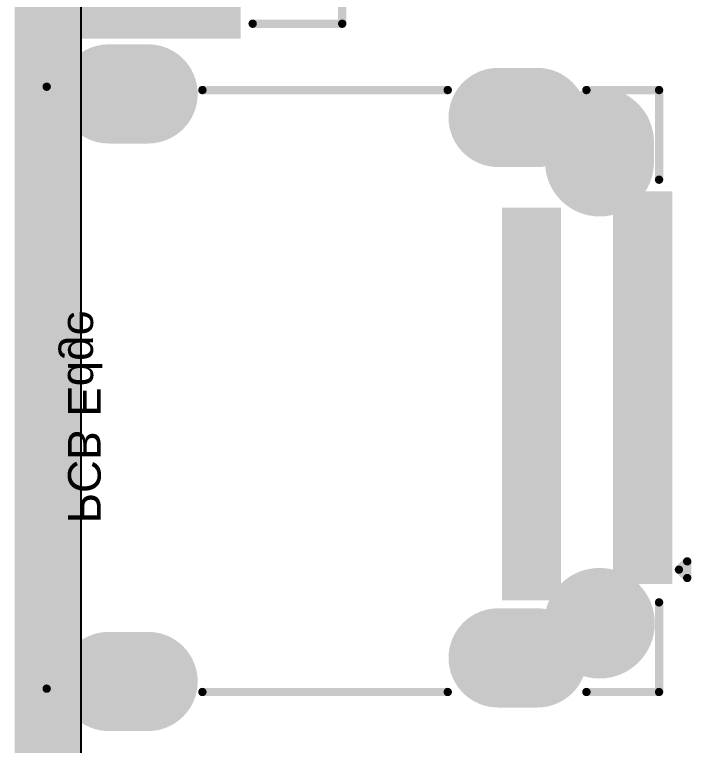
# Model space of a CAD drawing. Header units: inches. Extents: x -5 to 5450, y -4 to 5452.
# Drawn here: x -4.95 to 5.4, y 7.73 to 18.9 of the extents above; entities that cross this region are included whole.
import ezdxf

# ---------------------------------------------------------------- set-up
doc = ezdxf.new("R2010")
doc.units = ezdxf.units.IN
for name, color, linetype in [('Board_outline', 216, 'Continuous'), ('Bottom Layer', 5, 'Continuous'), ('Bottom Overlay', 54, 'Continuous'), ('Bottom Paste', 16, 'Continuous'), ('Bottom Solder', 6, 'Continuous'), ('Ground', 76, 'Continuous'), ('Multi-Layer', 9, 'Continuous'), ('Pad Holes', 156, 'Continuous'), ('Power', 16, 'Continuous'), ('Top Layer', 1, 'Continuous'), ('Top Overlay', 2, 'Continuous'), ('Top Paste', 8, 'Continuous'), ('Top Solder', 216, 'Continuous')]:
    doc.layers.add(name, color=color, linetype=linetype)
doc.styles.add('Arial', font='', dxfattribs={"height": 0.2})
doc.styles.get('Arial').set_extended_font_data('Arial')

# ---------------------------------------------------------------- blocks, each defined once
blk = doc.blocks.new('SM07B_GHS_TB_LF__SN__148')
at = {"layer": 'Top Layer'}
for points in [[(-4.05, 2.45), (-3.45, 2.45), (-3.45, 0.75), (-4.05, 0.75)], [(-2.8, 2.45), (-2.2, 2.45), (-2.2, 0.75), (-2.8, 0.75)], [(-1.55, 2.45), (-0.95, 2.45), (-0.95, 0.75), (-1.55, 0.75)], [(-0.3, 2.45), (0.3, 2.45), (0.3, 0.75), (-0.3, 0.75)], [(0.95, 2.45), (1.55, 2.45), (1.55, 0.75), (0.95, 0.75)], [(2.2, 2.45), (2.8, 2.45), (2.8, 0.75), (2.2, 0.75)], [(3.45, 2.45), (4.05, 2.45), (4.05, 0.75), (3.45, 0.75)], [(-6.205, -0.25), (-4.995, -0.25), (-4.995, -2.95), (-6.205, -2.95)], [(4.995, -0.25), (6.205, -0.25), (6.205, -2.95), (4.995, -2.95)]]:
    blk.add_hatch(color=1, dxfattribs=at).paths.add_polyline_path(points)
at = {"layer": 'Top Paste'}
for points in [[(-4.05, 2.45), (-3.45, 2.45), (-3.45, 0.75), (-4.05, 0.75)], [(-2.8, 2.45), (-2.2, 2.45), (-2.2, 0.75), (-2.8, 0.75)], [(-1.55, 2.45), (-0.95, 2.45), (-0.95, 0.75), (-1.55, 0.75)], [(-0.3, 2.45), (0.3, 2.45), (0.3, 0.75), (-0.3, 0.75)], [(0.95, 2.45), (1.55, 2.45), (1.55, 0.75), (0.95, 0.75)], [(2.2, 2.45), (2.8, 2.45), (2.8, 0.75), (2.2, 0.75)], [(3.45, 2.45), (4.05, 2.45), (4.05, 0.75), (3.45, 0.75)], [(-6.205, -0.25), (-4.995, -0.25), (-4.995, -2.95), (-6.205, -2.95)], [(4.995, -0.25), (6.205, -0.25), (6.205, -2.95), (4.995, -2.95)]]:
    blk.add_hatch(color=8, dxfattribs=at).paths.add_polyline_path(points)
at = {"layer": 'Top Solder'}
for points in [[(-4.1, 2.5), (-3.4, 2.5), (-3.4, 0.7), (-4.1, 0.7)], [(-2.85, 2.5), (-2.15, 2.5), (-2.15, 0.7), (-2.85, 0.7)], [(-1.6, 2.5), (-0.9, 2.5), (-0.9, 0.7), (-1.6, 0.7)], [(-0.35, 2.5), (0.35, 2.5), (0.35, 0.7), (-0.35, 0.7)], [(0.9, 2.5), (1.6, 2.5), (1.6, 0.7), (0.9, 0.7)], [(2.15, 2.5), (2.85, 2.5), (2.85, 0.7), (2.15, 0.7)], [(3.4, 2.5), (4.1, 2.5), (4.1, 0.7), (3.4, 0.7)], [(-6.255, -0.2), (-4.945, -0.2), (-4.945, -3), (-6.255, -3)], [(4.945, -0.2), (6.255, -0.2), (6.255, -3), (4.945, -3)]]:
    blk.add_hatch(color=216, dxfattribs=at).paths.add_polyline_path(points)
at = {"layer": 'Top Overlay'}
for points in [[(-4.33, 1.981, 0.254, 0.254, 0), (-4.457, 2.108, 0.254, 0.254, 0)], [(-4.457, 1.854, 0.254, 0.254, 0), (-4.457, 2.108, 0.254, 0.254, 0)], [(-4.457, 1.854, 0.254, 0.254, 0), (-4.33, 1.981, 0.254, 0.254, 0)], [(-6.025, -0.019, 0.127, 0.127, 0), (-6.025, 1.35, 0.127, 0.127, 0)], [(-4.281, 1.35, 0.127, 0.127, 0), (-6.025, 1.35, 0.127, 0.127, 0)], [(-3.031, 1.35, 0.127, 0.127, 0), (-3.219, 1.35, 0.127, 0.127, 0)], [(-1.781, 1.35, 0.127, 0.127, 0), (-1.969, 1.35, 0.127, 0.127, 0)], [(-0.531, 1.35, 0.127, 0.127, 0), (-0.719, 1.35, 0.127, 0.127, 0)], [(0.719, 1.35, 0.127, 0.127, 0), (0.531, 1.35, 0.127, 0.127, 0)], [(1.969, 1.35, 0.127, 0.127, 0), (1.781, 1.35, 0.127, 0.127, 0)], [(3.219, 1.35, 0.127, 0.127, 0), (3.031, 1.35, 0.127, 0.127, 0)], [(4.469, 1.35, 0.127, 0.127, 0), (4.281, 1.35, 0.127, 0.127, 0)], [(6.025, 1.35, 0.127, 0.127, 0), (4.281, 1.35, 0.127, 0.127, 0)], [(6.025, -0.019, 0.127, 0.127, 0), (6.025, 1.35, 0.127, 0.127, 0)], [(-4.764, -2.75, 0.127, 0.127, 0), (4.733, -2.743, 0.127, 0.127, 0)]]:
    blk.add_lwpolyline(points, format="xyseb", dxfattribs=at)
for points in [[(-4.521, 2.108, 0.127, 0.127, 1), (-4.394, 2.108, 0.127, 0.127, 1)], [(-4.521, 2.108, 0.127, 0.127, 1), (-4.394, 2.108, 0.127, 0.127, 1)], [(-4.394, 1.981, 0.127, 0.127, 1), (-4.267, 1.981, 0.127, 0.127, 1)], [(-4.394, 1.981, 0.127, 0.127, 1), (-4.267, 1.981, 0.127, 0.127, 1)], [(-4.521, 1.854, 0.127, 0.127, 1), (-4.394, 1.854, 0.127, 0.127, 1)], [(-4.521, 1.854, 0.127, 0.127, 1), (-4.394, 1.854, 0.127, 0.127, 1)], [(-6.057, 1.35, 0.0637, 0.0637, 1), (-5.993, 1.35, 0.0637, 0.0637, 1)], [(-6.057, 1.35, 0.0637, 0.0637, 1), (-5.993, 1.35, 0.0637, 0.0637, 1)], [(-4.313, 1.35, 0.0637, 0.0637, 1), (-4.249, 1.35, 0.0637, 0.0637, 1)], [(-3.251, 1.35, 0.0637, 0.0637, 1), (-3.187, 1.35, 0.0637, 0.0637, 1)], [(-3.063, 1.35, 0.0637, 0.0637, 1), (-2.999, 1.35, 0.0637, 0.0637, 1)], [(-2.001, 1.35, 0.0637, 0.0637, 1), (-1.937, 1.35, 0.0637, 0.0637, 1)], [(-1.813, 1.35, 0.0637, 0.0637, 1), (-1.749, 1.35, 0.0637, 0.0637, 1)], [(-0.751, 1.35, 0.0637, 0.0637, 1), (-0.687, 1.35, 0.0637, 0.0637, 1)], [(-0.563, 1.35, 0.0637, 0.0637, 1), (-0.499, 1.35, 0.0637, 0.0637, 1)], [(0.499, 1.35, 0.0637, 0.0637, 1), (0.563, 1.35, 0.0637, 0.0637, 1)], [(0.687, 1.35, 0.0637, 0.0637, 1), (0.751, 1.35, 0.0637, 0.0637, 1)], [(1.749, 1.35, 0.0637, 0.0637, 1), (1.813, 1.35, 0.0637, 0.0637, 1)], [(1.937, 1.35, 0.0637, 0.0637, 1), (2.001, 1.35, 0.0637, 0.0637, 1)], [(2.999, 1.35, 0.0637, 0.0637, 1), (3.063, 1.35, 0.0637, 0.0637, 1)], [(3.187, 1.35, 0.0637, 0.0637, 1), (3.251, 1.35, 0.0637, 0.0637, 1)], [(4.249, 1.35, 0.0637, 0.0637, 1), (4.313, 1.35, 0.0637, 0.0637, 1)], [(4.249, 1.35, 0.0637, 0.0637, 1), (4.313, 1.35, 0.0637, 0.0637, 1)], [(4.437, 1.35, 0.0637, 0.0637, 1), (4.501, 1.35, 0.0637, 0.0637, 1)], [(5.993, 1.35, 0.0637, 0.0637, 1), (6.057, 1.35, 0.0637, 0.0637, 1)], [(5.993, 1.35, 0.0637, 0.0637, 1), (6.057, 1.35, 0.0637, 0.0637, 1)], [(-6.057, -0.019, 0.0637, 0.0637, 1), (-5.993, -0.019, 0.0637, 0.0637, 1)], [(5.993, -0.019, 0.0637, 0.0637, 1), (6.057, -0.019, 0.0637, 0.0637, 1)], [(4.702, -2.743, 0.0637, 0.0637, 1), (4.765, -2.743, 0.0637, 0.0637, 1)], [(-4.796, -2.75, 0.0637, 0.0637, 1), (-4.732, -2.75, 0.0637, 0.0637, 1)]]:
    blk.add_lwpolyline(points, format="xyseb", close=True, dxfattribs=at)
blk = doc.blocks.new('12401832E402A_B_151')
at = {"layer": 'Bottom Layer'}
h = blk.add_hatch(color=5, dxfattribs=at)
edge = h.paths.add_edge_path()
edge.add_arc((-4.49, 4.33), 0.4, 0, 180)
edge.add_line((-4.89, 4.33), (-4.89, 3.53))
edge.add_arc((-4.49, 3.53), 0.4, 180, 360)
edge.add_line((-4.09, 3.53), (-4.09, 4.33))
h = blk.add_hatch(color=5, dxfattribs=at)
edge = h.paths.add_edge_path()
edge.add_arc((4.49, 4.33), 0.4, 0, 180)
edge.add_line((4.09, 4.33), (4.09, 3.53))
edge.add_arc((4.49, 3.53), 0.4, 180, 360)
edge.add_line((4.89, 3.53), (4.89, 4.33))
h = blk.add_hatch(color=5, dxfattribs=at)
edge = h.paths.add_edge_path()
edge.add_arc((-4.13, -1.62), 0.4, 0, 180)
edge.add_line((-4.53, -1.62), (-4.53, -2.42))
edge.add_arc((-4.13, -2.42), 0.4, 180, 360)
edge.add_line((-3.73, -2.42), (-3.73, -1.62))
h = blk.add_hatch(color=5, dxfattribs=at)
edge = h.paths.add_edge_path()
edge.add_arc((4.13, -1.62), 0.4, 0, 180)
edge.add_line((3.73, -1.62), (3.73, -2.42))
edge.add_arc((4.13, -2.42), 0.4, 180, 360)
edge.add_line((4.53, -2.42), (4.53, -1.62))
for points in [[(-2.85, -1.88), (-2.85, -2.58), (-3.15, -2.58), (-3.15, -1.88)], [(-2.35, -1.88), (-2.35, -2.58), (-2.65, -2.58), (-2.65, -1.88)], [(-1.85, -1.88), (-1.85, -2.58), (-2.15, -2.58), (-2.15, -1.88)], [(-1.35, -1.88), (-1.35, -2.58), (-1.65, -2.58), (-1.65, -1.88)], [(-0.85, -1.88), (-0.85, -2.58), (-1.15, -2.58), (-1.15, -1.88)], [(-0.35, -1.88), (-0.35, -2.58), (-0.65, -2.58), (-0.65, -1.88)], [(0.15, -1.88), (0.15, -2.58), (-0.15, -2.58), (-0.15, -1.88)], [(0.65, -1.88), (0.65, -2.58), (0.35, -2.58), (0.35, -1.88)], [(1.15, -1.88), (1.15, -2.58), (0.85, -2.58), (0.85, -1.88)], [(1.65, -1.88), (1.65, -2.58), (1.35, -2.58), (1.35, -1.88)], [(2.15, -1.88), (2.15, -2.58), (1.85, -2.58), (1.85, -1.88)], [(2.65, -1.88), (2.65, -2.58), (2.35, -2.58), (2.35, -1.88)], [(-2.6, -3.58), (-2.6, -4.28), (-2.9, -4.28), (-2.9, -3.58)], [(-2.1, -3.58), (-2.1, -4.28), (-2.4, -4.28), (-2.4, -3.58)], [(-1.6, -3.58), (-1.6, -4.28), (-1.9, -4.28), (-1.9, -3.58)], [(-1.1, -3.58), (-1.1, -4.28), (-1.4, -4.28), (-1.4, -3.58)], [(-0.6, -3.58), (-0.6, -4.28), (-0.9, -4.28), (-0.9, -3.58)], [(-0.1, -3.58), (-0.1, -4.28), (-0.4, -4.28), (-0.4, -3.58)], [(0.4, -3.58), (0.4, -4.28), (0.1, -4.28), (0.1, -3.58)], [(0.9, -3.58), (0.9, -4.28), (0.6, -4.28), (0.6, -3.58)], [(1.4, -3.58), (1.4, -4.28), (1.1, -4.28), (1.1, -3.58)], [(1.9, -3.58), (1.9, -4.28), (1.6, -4.28), (1.6, -3.58)], [(2.4, -3.58), (2.4, -4.28), (2.1, -4.28), (2.1, -3.58)], [(2.9, -3.58), (2.9, -4.28), (2.6, -4.28), (2.6, -3.58)]]:
    blk.add_hatch(color=5, dxfattribs=at).paths.add_polyline_path(points)
at = {"layer": 'Bottom Paste'}
for points in [[(-2.85, -1.88), (-2.85, -2.58), (-3.15, -2.58), (-3.15, -1.88)], [(-2.35, -1.88), (-2.35, -2.58), (-2.65, -2.58), (-2.65, -1.88)], [(-1.85, -1.88), (-1.85, -2.58), (-2.15, -2.58), (-2.15, -1.88)], [(-1.35, -1.88), (-1.35, -2.58), (-1.65, -2.58), (-1.65, -1.88)], [(-0.85, -1.88), (-0.85, -2.58), (-1.15, -2.58), (-1.15, -1.88)], [(-0.35, -1.88), (-0.35, -2.58), (-0.65, -2.58), (-0.65, -1.88)], [(0.15, -1.88), (0.15, -2.58), (-0.15, -2.58), (-0.15, -1.88)], [(0.65, -1.88), (0.65, -2.58), (0.35, -2.58), (0.35, -1.88)], [(1.15, -1.88), (1.15, -2.58), (0.85, -2.58), (0.85, -1.88)], [(1.65, -1.88), (1.65, -2.58), (1.35, -2.58), (1.35, -1.88)], [(2.15, -1.88), (2.15, -2.58), (1.85, -2.58), (1.85, -1.88)], [(2.65, -1.88), (2.65, -2.58), (2.35, -2.58), (2.35, -1.88)], [(-2.6, -3.58), (-2.6, -4.28), (-2.9, -4.28), (-2.9, -3.58)], [(-2.1, -3.58), (-2.1, -4.28), (-2.4, -4.28), (-2.4, -3.58)], [(-1.6, -3.58), (-1.6, -4.28), (-1.9, -4.28), (-1.9, -3.58)], [(-1.1, -3.58), (-1.1, -4.28), (-1.4, -4.28), (-1.4, -3.58)], [(-0.6, -3.58), (-0.6, -4.28), (-0.9, -4.28), (-0.9, -3.58)], [(-0.1, -3.58), (-0.1, -4.28), (-0.4, -4.28), (-0.4, -3.58)], [(0.4, -3.58), (0.4, -4.28), (0.1, -4.28), (0.1, -3.58)], [(0.9, -3.58), (0.9, -4.28), (0.6, -4.28), (0.6, -3.58)], [(1.4, -3.58), (1.4, -4.28), (1.1, -4.28), (1.1, -3.58)], [(1.9, -3.58), (1.9, -4.28), (1.6, -4.28), (1.6, -3.58)], [(2.4, -3.58), (2.4, -4.28), (2.1, -4.28), (2.1, -3.58)], [(2.9, -3.58), (2.9, -4.28), (2.6, -4.28), (2.6, -3.58)]]:
    blk.add_hatch(color=16, dxfattribs=at).paths.add_polyline_path(points)
at = {"layer": 'Bottom Solder'}
h = blk.add_hatch(color=6, dxfattribs=at)
edge = h.paths.add_edge_path()
edge.add_arc((-4.49, 4.33), 0.502, 0, 180)
edge.add_line((-4.992, 4.33), (-4.992, 3.53))
edge.add_arc((-4.49, 3.53), 0.502, 180, 360)
edge.add_line((-3.988, 3.53), (-3.988, 4.33))
h = blk.add_hatch(color=6, dxfattribs=at)
edge = h.paths.add_edge_path()
edge.add_arc((4.49, 4.33), 0.502, 0, 180)
edge.add_line((3.988, 4.33), (3.988, 3.53))
edge.add_arc((4.49, 3.53), 0.502, 180, 360)
edge.add_line((4.992, 3.53), (4.992, 4.33))
h = blk.add_hatch(color=6, dxfattribs=at)
edge = h.paths.add_edge_path()
edge.add_arc((-4.13, -1.62), 0.502, 0, 180)
edge.add_line((-4.632, -1.62), (-4.632, -2.42))
edge.add_arc((-4.13, -2.42), 0.502, 180, 360)
edge.add_line((-3.628, -2.42), (-3.628, -1.62))
h = blk.add_hatch(color=6, dxfattribs=at)
edge = h.paths.add_edge_path()
edge.add_arc((4.13, -1.62), 0.502, 0, 180)
edge.add_line((3.628, -1.62), (3.628, -2.42))
edge.add_arc((4.13, -2.42), 0.502, 180, 360)
edge.add_line((4.632, -2.42), (4.632, -1.62))
for points in [[(-2.748, -1.778), (-2.748, -2.682), (-3.252, -2.682), (-3.252, -1.778)], [(-2.248, -1.778), (-2.248, -2.682), (-2.752, -2.682), (-2.752, -1.778)], [(-1.748, -1.778), (-1.748, -2.682), (-2.252, -2.682), (-2.252, -1.778)], [(-1.248, -1.778), (-1.248, -2.682), (-1.752, -2.682), (-1.752, -1.778)], [(-0.748, -1.778), (-0.748, -2.682), (-1.252, -2.682), (-1.252, -1.778)], [(-0.248, -1.778), (-0.248, -2.682), (-0.752, -2.682), (-0.752, -1.778)], [(0.252, -1.778), (0.252, -2.682), (-0.252, -2.682), (-0.252, -1.778)], [(0.752, -1.778), (0.752, -2.682), (0.248, -2.682), (0.248, -1.778)], [(1.252, -1.778), (1.252, -2.682), (0.748, -2.682), (0.748, -1.778)], [(1.752, -1.778), (1.752, -2.682), (1.248, -2.682), (1.248, -1.778)], [(2.252, -1.778), (2.252, -2.682), (1.748, -2.682), (1.748, -1.778)], [(2.752, -1.778), (2.752, -2.682), (2.248, -2.682), (2.248, -1.778)], [(-2.498, -3.478), (-2.498, -4.382), (-3.002, -4.382), (-3.002, -3.478)], [(-1.998, -3.478), (-1.998, -4.382), (-2.502, -4.382), (-2.502, -3.478)], [(-1.498, -3.478), (-1.498, -4.382), (-2.002, -4.382), (-2.002, -3.478)], [(-0.998, -3.478), (-0.998, -4.382), (-1.502, -4.382), (-1.502, -3.478)], [(-0.498, -3.478), (-0.498, -4.382), (-1.002, -4.382), (-1.002, -3.478)], [(0.002, -3.478), (0.002, -4.382), (-0.502, -4.382), (-0.502, -3.478)], [(0.502, -3.478), (0.502, -4.382), (-0.002, -4.382), (-0.002, -3.478)], [(1.002, -3.478), (1.002, -4.382), (0.498, -4.382), (0.498, -3.478)], [(1.502, -3.478), (1.502, -4.382), (0.998, -4.382), (0.998, -3.478)], [(2.002, -3.478), (2.002, -4.382), (1.498, -4.382), (1.498, -3.478)], [(2.502, -3.478), (2.502, -4.382), (1.998, -4.382), (1.998, -3.478)], [(3.002, -3.478), (3.002, -4.382), (2.498, -4.382), (2.498, -3.478)]]:
    blk.add_hatch(color=6, dxfattribs=at).paths.add_polyline_path(points)
h = blk.add_hatch(color=6, dxfattribs=at)
edge = h.paths.add_edge_path()
edge.add_arc((-3.6, -3.27), 0.102, 0, 360)
h = blk.add_hatch(color=6, dxfattribs=at)
edge = h.paths.add_edge_path()
edge.add_arc((3.6, -3.27), 0.102, 0, 360)
at = {"layer": 'Ground'}
h = blk.add_hatch(color=76, dxfattribs=at)
edge = h.paths.add_edge_path()
edge.add_arc((-4.49, 4.23), 0.758, 0, 180)
edge.add_line((-5.248, 4.23), (-5.248, 3.63))
edge.add_arc((-4.49, 3.63), 0.758, 180, 360)
edge.add_line((-3.732, 3.63), (-3.732, 4.23))
h = blk.add_hatch(color=76, dxfattribs=at)
edge = h.paths.add_edge_path()
edge.add_arc((4.49, 4.23), 0.758, 0, 180)
edge.add_line((3.732, 4.23), (3.732, 3.63))
edge.add_arc((4.49, 3.63), 0.758, 180, 360)
edge.add_line((5.248, 3.63), (5.248, 4.23))
h = blk.add_hatch(color=76, dxfattribs=at)
edge = h.paths.add_edge_path()
edge.add_arc((-4.13, -1.72), 0.758, 0, 180)
edge.add_line((-4.888, -1.72), (-4.888, -2.32))
edge.add_arc((-4.13, -2.32), 0.758, 180, 360)
edge.add_line((-3.372, -2.32), (-3.372, -1.72))
h = blk.add_hatch(color=76, dxfattribs=at)
edge = h.paths.add_edge_path()
edge.add_arc((4.13, -1.72), 0.758, 0, 180)
edge.add_line((3.372, -1.72), (3.372, -2.32))
edge.add_arc((4.13, -2.32), 0.758, 180, 360)
edge.add_line((4.888, -2.32), (4.888, -1.72))
h = blk.add_hatch(color=76, dxfattribs=at)
edge = h.paths.add_edge_path()
edge.add_arc((-3.6, -3.27), 0.845, 0, 360)
h = blk.add_hatch(color=76, dxfattribs=at)
edge = h.paths.add_edge_path()
edge.add_arc((3.45, -3.27), 0.833, 90, 270)
edge.add_line((3.45, -4.103), (3.75, -4.103))
edge.add_arc((3.75, -3.27), 0.833, 270, 450)
edge.add_line((3.75, -2.437), (3.45, -2.437))
at = {"layer": 'Multi-Layer'}
h = blk.add_hatch(color=9, dxfattribs=at)
edge = h.paths.add_edge_path()
edge.add_arc((-4.49, 4.33), 0.4, 0, 180)
edge.add_line((-4.89, 4.33), (-4.89, 3.53))
edge.add_arc((-4.49, 3.53), 0.4, 180, 360)
edge.add_line((-4.09, 3.53), (-4.09, 4.33))
h = blk.add_hatch(color=9, dxfattribs=at)
edge = h.paths.add_edge_path()
edge.add_arc((4.49, 4.33), 0.4, 0, 180)
edge.add_line((4.09, 4.33), (4.09, 3.53))
edge.add_arc((4.49, 3.53), 0.4, 180, 360)
edge.add_line((4.89, 3.53), (4.89, 4.33))
h = blk.add_hatch(color=9, dxfattribs=at)
edge = h.paths.add_edge_path()
edge.add_arc((-4.13, -1.62), 0.4, 0, 180)
edge.add_line((-4.53, -1.62), (-4.53, -2.42))
edge.add_arc((-4.13, -2.42), 0.4, 180, 360)
edge.add_line((-3.73, -2.42), (-3.73, -1.62))
h = blk.add_hatch(color=9, dxfattribs=at)
edge = h.paths.add_edge_path()
edge.add_arc((4.13, -1.62), 0.4, 0, 180)
edge.add_line((3.73, -1.62), (3.73, -2.42))
edge.add_arc((4.13, -2.42), 0.4, 180, 360)
edge.add_line((4.53, -2.42), (4.53, -1.62))
at = {"layer": 'Pad Holes'}
h = blk.add_hatch(color=7, dxfattribs=at)
edge = h.paths.add_edge_path()
edge.add_arc((-4.49, 4.23), 0.25, 0, 180)
edge.add_line((-4.74, 4.23), (-4.74, 3.63))
edge.add_arc((-4.49, 3.63), 0.25, 180, 360)
edge.add_line((-4.24, 3.63), (-4.24, 4.23))
h = blk.add_hatch(color=7, dxfattribs=at)
edge = h.paths.add_edge_path()
edge.add_arc((4.49, 4.23), 0.25, 0, 180)
edge.add_line((4.24, 4.23), (4.24, 3.63))
edge.add_arc((4.49, 3.63), 0.25, 180, 360)
edge.add_line((4.74, 3.63), (4.74, 4.23))
h = blk.add_hatch(color=7, dxfattribs=at)
edge = h.paths.add_edge_path()
edge.add_arc((-4.13, -1.72), 0.25, 0, 180)
edge.add_line((-4.38, -1.72), (-4.38, -2.32))
edge.add_arc((-4.13, -2.32), 0.25, 180, 360)
edge.add_line((-3.88, -2.32), (-3.88, -1.72))
h = blk.add_hatch(color=7, dxfattribs=at)
edge = h.paths.add_edge_path()
edge.add_arc((4.13, -1.72), 0.25, 0, 180)
edge.add_line((3.88, -1.72), (3.88, -2.32))
edge.add_arc((4.13, -2.32), 0.25, 180, 360)
edge.add_line((4.38, -2.32), (4.38, -1.72))
h = blk.add_hatch(color=7, dxfattribs=at)
edge = h.paths.add_edge_path()
edge.add_arc((-3.6, -3.27), 0.337, 0, 360)
h = blk.add_hatch(color=7, dxfattribs=at)
edge = h.paths.add_edge_path()
edge.add_arc((3.45, -3.27), 0.325, 90, 270)
edge.add_line((3.45, -3.595), (3.75, -3.595))
edge.add_arc((3.75, -3.27), 0.325, 270, 450)
edge.add_line((3.75, -2.945), (3.45, -2.945))
at = {"layer": 'Power'}
h = blk.add_hatch(color=16, dxfattribs=at)
edge = h.paths.add_edge_path()
edge.add_arc((-4.49, 4.23), 0.758, 0, 180)
edge.add_line((-5.248, 4.23), (-5.248, 3.63))
edge.add_arc((-4.49, 3.63), 0.758, 180, 360)
edge.add_line((-3.732, 3.63), (-3.732, 4.23))
h = blk.add_hatch(color=16, dxfattribs=at)
edge = h.paths.add_edge_path()
edge.add_arc((4.49, 4.23), 0.758, 0, 180)
edge.add_line((3.732, 4.23), (3.732, 3.63))
edge.add_arc((4.49, 3.63), 0.758, 180, 360)
edge.add_line((5.248, 3.63), (5.248, 4.23))
h = blk.add_hatch(color=16, dxfattribs=at)
edge = h.paths.add_edge_path()
edge.add_arc((-4.13, -1.72), 0.758, 0, 180)
edge.add_line((-4.888, -1.72), (-4.888, -2.32))
edge.add_arc((-4.13, -2.32), 0.758, 180, 360)
edge.add_line((-3.372, -2.32), (-3.372, -1.72))
h = blk.add_hatch(color=16, dxfattribs=at)
edge = h.paths.add_edge_path()
edge.add_arc((4.13, -1.72), 0.758, 0, 180)
edge.add_line((3.372, -1.72), (3.372, -2.32))
edge.add_arc((4.13, -2.32), 0.758, 180, 360)
edge.add_line((4.888, -2.32), (4.888, -1.72))
h = blk.add_hatch(color=16, dxfattribs=at)
edge = h.paths.add_edge_path()
edge.add_arc((-3.6, -3.27), 0.845, 0, 360)
h = blk.add_hatch(color=16, dxfattribs=at)
edge = h.paths.add_edge_path()
edge.add_arc((3.45, -3.27), 0.833, 90, 270)
edge.add_line((3.45, -4.103), (3.75, -4.103))
edge.add_arc((3.75, -3.27), 0.833, 270, 450)
edge.add_line((3.75, -2.437), (3.45, -2.437))
at = {"layer": 'Top Layer'}
h = blk.add_hatch(color=1, dxfattribs=at)
edge = h.paths.add_edge_path()
edge.add_arc((-4.49, 4.33), 0.4, 0, 180)
edge.add_line((-4.89, 4.33), (-4.89, 3.53))
edge.add_arc((-4.49, 3.53), 0.4, 180, 360)
edge.add_line((-4.09, 3.53), (-4.09, 4.33))
h = blk.add_hatch(color=1, dxfattribs=at)
edge = h.paths.add_edge_path()
edge.add_arc((4.49, 4.33), 0.4, 0, 180)
edge.add_line((4.09, 4.33), (4.09, 3.53))
edge.add_arc((4.49, 3.53), 0.4, 180, 360)
edge.add_line((4.89, 3.53), (4.89, 4.33))
h = blk.add_hatch(color=1, dxfattribs=at)
edge = h.paths.add_edge_path()
edge.add_arc((-4.13, -1.62), 0.4, 0, 180)
edge.add_line((-4.53, -1.62), (-4.53, -2.42))
edge.add_arc((-4.13, -2.42), 0.4, 180, 360)
edge.add_line((-3.73, -2.42), (-3.73, -1.62))
h = blk.add_hatch(color=1, dxfattribs=at)
edge = h.paths.add_edge_path()
edge.add_arc((4.13, -1.62), 0.4, 0, 180)
edge.add_line((3.73, -1.62), (3.73, -2.42))
edge.add_arc((4.13, -2.42), 0.4, 180, 360)
edge.add_line((4.53, -2.42), (4.53, -1.62))
at = {"layer": 'Top Solder'}
h = blk.add_hatch(color=216, dxfattribs=at)
edge = h.paths.add_edge_path()
edge.add_arc((-4.49, 4.33), 0.502, 0, 180)
edge.add_line((-4.992, 4.33), (-4.992, 3.53))
edge.add_arc((-4.49, 3.53), 0.502, 180, 360)
edge.add_line((-3.988, 3.53), (-3.988, 4.33))
h = blk.add_hatch(color=216, dxfattribs=at)
edge = h.paths.add_edge_path()
edge.add_arc((4.49, 4.33), 0.502, 0, 180)
edge.add_line((3.988, 4.33), (3.988, 3.53))
edge.add_arc((4.49, 3.53), 0.502, 180, 360)
edge.add_line((4.992, 3.53), (4.992, 4.33))
h = blk.add_hatch(color=216, dxfattribs=at)
edge = h.paths.add_edge_path()
edge.add_arc((-4.13, -1.62), 0.502, 0, 180)
edge.add_line((-4.632, -1.62), (-4.632, -2.42))
edge.add_arc((-4.13, -2.42), 0.502, 180, 360)
edge.add_line((-3.628, -2.42), (-3.628, -1.62))
h = blk.add_hatch(color=216, dxfattribs=at)
edge = h.paths.add_edge_path()
edge.add_arc((4.13, -1.62), 0.502, 0, 180)
edge.add_line((3.628, -1.62), (3.628, -2.42))
edge.add_arc((4.13, -2.42), 0.502, 180, 360)
edge.add_line((4.632, -2.42), (4.632, -1.62))
h = blk.add_hatch(color=216, dxfattribs=at)
edge = h.paths.add_edge_path()
edge.add_arc((-3.6, -3.27), 0.102, 0, 360)
h = blk.add_hatch(color=216, dxfattribs=at)
edge = h.paths.add_edge_path()
edge.add_arc((3.6, -3.27), 0.102, 0, 360)
at = {"layer": 'Bottom Overlay'}
for points in [[(-4.6, 5.18, 0.127, 0.127, 0), (4.6, 5.18, 0.127, 0.127, 0)], [(-4.651, 2.8, 0.127, 0.127, 0), (-4.651, -0.95, 0.127, 0.127, 0)], [(4.549, 2.8, 0.127, 0.127, 0), (4.549, -0.95, 0.127, 0.127, 0)], [(-4.651, -3.07, 0.127, 0.127, 0), (-4.651, -4.18, 0.127, 0.127, 0)], [(4.549, -3.07, 0.127, 0.127, 0), (4.549, -4.18, 0.127, 0.127, 0)], [(-4.651, -4.18, 0.127, 0.127, 0), (-3.281, -4.18, 0.127, 0.127, 0)], [(3.179, -4.18, 0.127, 0.127, 0), (4.549, -4.18, 0.127, 0.127, 0)], [(-2.781, -4.483, 0.127, 0.127, 0), (-2.908, -4.61, 0.127, 0.127, 0)], [(-2.781, -4.483, 0.127, 0.127, 0), (-2.654, -4.61, 0.127, 0.127, 0)], [(-2.908, -4.61, 0.127, 0.127, 0), (-2.654, -4.61, 0.127, 0.127, 0)]]:
    blk.add_lwpolyline(points, format="xyseb", dxfattribs=at)
for points in [[(-4.632, 5.18, 0.0635, 0.0635, 1), (-4.568, 5.18, 0.0635, 0.0635, 1)], [(4.568, 5.18, 0.0635, 0.0635, 1), (4.632, 5.18, 0.0635, 0.0635, 1)], [(-4.683, 2.8, 0.0635, 0.0635, 1), (-4.619, 2.8, 0.0635, 0.0635, 1)], [(4.517, 2.8, 0.0635, 0.0635, 1), (4.581, 2.8, 0.0635, 0.0635, 1)], [(-4.683, -0.95, 0.0635, 0.0635, 1), (-4.619, -0.95, 0.0635, 0.0635, 1)], [(4.517, -0.95, 0.0635, 0.0635, 1), (4.581, -0.95, 0.0635, 0.0635, 1)], [(-4.683, -3.07, 0.0635, 0.0635, 1), (-4.619, -3.07, 0.0635, 0.0635, 1)], [(4.517, -3.07, 0.0635, 0.0635, 1), (4.581, -3.07, 0.0635, 0.0635, 1)], [(-4.683, -4.18, 0.0635, 0.0635, 1), (-4.619, -4.18, 0.0635, 0.0635, 1)], [(-4.683, -4.18, 0.0635, 0.0635, 1), (-4.619, -4.18, 0.0635, 0.0635, 1)], [(-3.313, -4.18, 0.0635, 0.0635, 1), (-3.249, -4.18, 0.0635, 0.0635, 1)], [(3.147, -4.18, 0.0635, 0.0635, 1), (3.211, -4.18, 0.0635, 0.0635, 1)], [(4.517, -4.18, 0.0635, 0.0635, 1), (4.581, -4.18, 0.0635, 0.0635, 1)], [(4.517, -4.18, 0.0635, 0.0635, 1), (4.581, -4.18, 0.0635, 0.0635, 1)], [(-2.813, -4.483, 0.0635, 0.0635, 1), (-2.75, -4.483, 0.0635, 0.0635, 1)], [(-2.813, -4.483, 0.0635, 0.0635, 1), (-2.75, -4.483, 0.0635, 0.0635, 1)], [(-2.94, -4.61, 0.0635, 0.0635, 1), (-2.877, -4.61, 0.0635, 0.0635, 1)], [(-2.94, -4.61, 0.0635, 0.0635, 1), (-2.877, -4.61, 0.0635, 0.0635, 1)], [(-2.686, -4.61, 0.0635, 0.0635, 1), (-2.623, -4.61, 0.0635, 0.0635, 1)], [(-2.686, -4.61, 0.0635, 0.0635, 1), (-2.623, -4.61, 0.0635, 0.0635, 1)]]:
    blk.add_lwpolyline(points, format="xyseb", close=True, dxfattribs=at)
at = {"layer": 'Bottom Overlay', "style": 'Arial', "text_generation_flag": 2}
blk.add_text('PCB Edge', height=0.5, rotation=180, dxfattribs=at).set_placement((-2.075, 4.855))

msp = doc.modelspace()

# ---------------------------------------------------------------- linework, layer by layer
at = {"layer": 'Board_outline'}
msp.add_lwpolyline([(-4.439, 2.737, 0.254, 0.254, 0), (-4.439, 37.735, 0.254, 0.254, 0)], format="xyseb", dxfattribs=at)
msp.add_lwpolyline([(-4.439, 2.737, 0.254, 0.254, 0), (-4.439, 37.735, 0.254, 0.254, 0)], format="xyseb", dxfattribs=at)
at = {"layer": 'Ground'}
msp.add_line((-3.929, 2.737), (-3.929, 37.736), dxfattribs=at)
msp.add_lwpolyline([(-4.439, 37.737, 1.016, 1.016, 0), (-4.439, 2.737, 1.016, 1.016, 0)], format="xyseb", dxfattribs=at)
at = {"layer": 'Power'}
msp.add_line((-3.929, 2.737), (-3.929, 37.736), dxfattribs=at)
msp.add_lwpolyline([(-4.439, 37.737, 1.016, 1.016, 0), (-4.439, 2.737, 1.016, 1.016, 0)], format="xyseb", dxfattribs=at)

# ---------------------------------------------------------------- block references
for name, p, rotation in [('SM07B_GHS_TB_LF__SN__148', (-1.29, 24.784), 270), ('12401832E402A_B_151', (0.723, 13.196), 90)]:
    msp.add_blockref(name, p, dxfattribs=dict(rotation=rotation))

doc.saveas('drawing.dxf')
